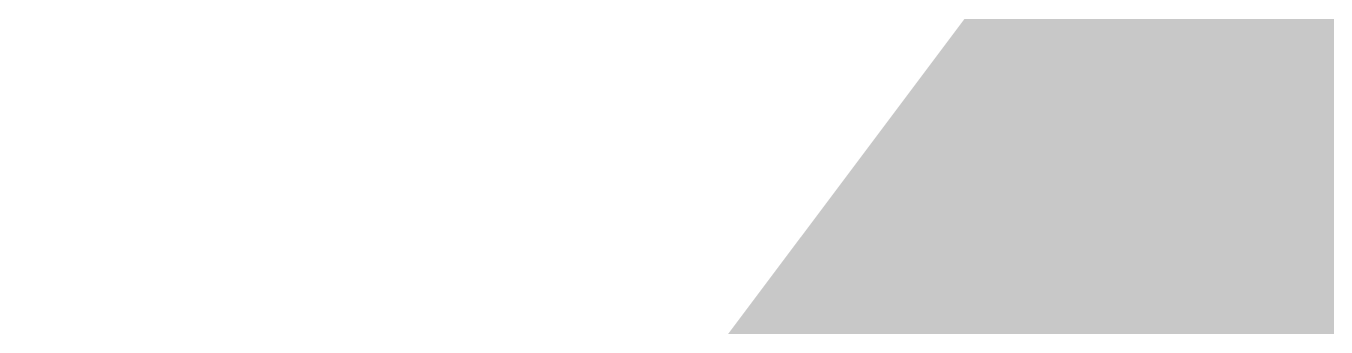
# Model space of a CAD drawing. Header units: inches. Extents: x 46944 to 1771531, y 9954 to 15548976.
# Drawn here: x 224093.136 to 224094.03, y 1548944.899 to 1548945.106 of the extents above; entities that cross this region are included whole.
import ezdxf

# ---------------------------------------------------------------- set-up
doc = ezdxf.new("R2010")
doc.units = ezdxf.units.IN
doc.header["$MEASUREMENT"] = 0
doc.layers.add('SATGE-2', color=160, linetype='Continuous')
doc.layers.add('VILLAGE BOUNDARY', color=6, linetype='Continuous')

msp = doc.modelspace()

# ---------------------------------------------------------------- linework, layer by layer
at = {"layer": 'SATGE-2', "lineweight": 5, "const_width": 2}
msp.add_lwpolyline([(224083.62857, 1548896.38362), (224087.1557, 1548934.6195), (224160.6356, 1549032.50232), (224234.33336, 1549096.36805), (224323.53864, 1549154.5125), (224360.85979, 1549201.90818), (224371.29057, 1549227.9611)], dxfattribs=at)
at = {"layer": 'VILLAGE BOUNDARY', "lineweight": 5, "extrusion": (0.009448, 0.010215, 0.999903), "elevation": 19408.03725}
msp.add_lwpolyline([(223583.53569, 1553307.28877), (223594.99672, 1552894.85441), (223661.12195, 1552343.46388), (223632.44612, 1552165.81344), (223609.19655, 1552026.01006), (223584.28822, 1551825.0567), (223549.92424, 1551536.76352), (223536.41055, 1551416.39068), (223507.81032, 1551191.16806), (223667.94141, 1550971.16281), (223710.31435, 1550912.4069), (223772.35104, 1550827.89423), (224064.10561, 1550686.93189), (224346.17492, 1550546.84498), (224434.35768, 1550510.74293), (224494.33238, 1550484.90894), (224838.68767, 1550340.37509), (224769.60716, 1550150.01035), (224794.80096, 1550009.53444), (224853.15431, 1549967.3597), (224912.65567, 1549958.61327), (224980.21781, 1549939.59182), (225064.60559, 1549970.97078), (225092.41306, 1549913.24712), (225330.76093, 1549907.69778), (225493.41499, 1550042.91059), (225780.36146, 1550047.08073), (225972.06191, 1550053.15827), (226134.95152, 1550057.78403), (226441.2066, 1550002.77066), (226196.06046, 1549513.51621), (226167.21692, 1549328.55403), (226216.33048, 1549277.6983), (226253.5797, 1549281.28434), (226237.9756, 1549104.96523), (226219.88625, 1548922.72152), (226217.93949, 1548871.18656), (226212.24065, 1548784.03211), (226121.05204, 1548751.8216), (225932.67431, 1548644.69858)], dxfattribs=at)

doc.saveas('drawing.dxf')
